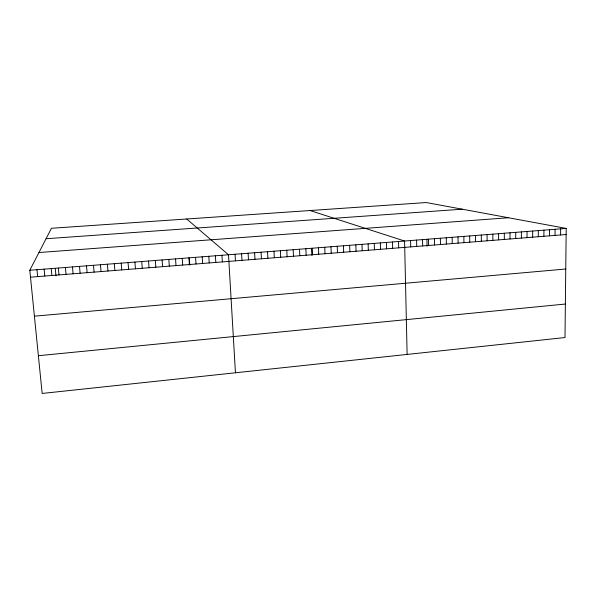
<?xml version="1.0" encoding="UTF-8"?>
<svg xmlns="http://www.w3.org/2000/svg" width="596" height="596" viewBox="0 0 596 596"><rect width="100%" height="100%" fill="white"/><g stroke="black" fill="none" stroke-linecap="round" stroke-linejoin="round"><path stroke-width="0.89" d="M515.719 238.534L515.719 232.351M521.381 238.087L521.396 231.904M527.035 237.633L527.05 231.464M532.668 237.186L532.697 231.025M538.285 236.739L538.322 230.585M543.887 236.292L543.932 230.145M549.475 235.845L549.519 229.713M555.047 235.405L555.1 229.274M560.598 234.958L560.657 228.842M566.2 228.41L565.001 337.545L42.16 393.449L29.8 270.264L51.457 228.275L426.282 202.551L566.2 228.41L29.8 270.264M38.375 355.708L565.366 304.035M34.412 316.178L565.753 269.012M30.493 277.185L566.133 234.519M38.949 252.533L508.522 217.749M46.056 238.735L462.243 209.196M310.054 210.53L404.587 241.022L407.12 354.426M186.704 218.993L228.499 254.76L235.45 372.783M36.974 269.705L37.652 276.611M44.119 269.146L44.789 276.045M51.241 268.587L51.904 275.479M58.341 268.036L58.989 274.912M55.294 268.654L55.979 275.881M65.418 267.485L66.059 274.346M72.474 266.933L73.099 273.788M79.499 266.39L80.117 273.229M86.509 265.838L87.113 272.67M100.448 264.751L101.037 271.56M93.49 265.295L94.086 272.119M107.392 264.207L107.965 271.009M114.305 263.67L114.864 270.465M121.197 263.134L121.748 269.913M128.066 262.598L128.609 269.37M134.919 262.061L135.448 268.826M148.546 260.996L149.052 267.738M141.744 261.532L142.258 268.282M155.325 260.467L155.824 267.202M162.09 259.945L162.574 266.658M168.824 259.416L169.301 266.129M175.544 258.895L176.006 265.592M189.327 258.18L189.796 265.198M188.91 257.852L189.357 264.527M182.234 258.373L182.696 265.056M195.562 257.33L196.002 263.998M202.193 256.816L202.618 263.469M208.801 256.295L209.218 262.948M215.387 255.781L215.797 262.426M221.958 255.274L222.353 261.897M235.062 254.246L235.442 260.862M241.596 253.74L241.969 260.34M248.115 253.233L248.48 259.819M261.093 252.22L261.435 258.791M254.611 252.719L254.969 259.305M267.544 251.713L267.88 258.277M273.981 251.214L274.309 257.763M280.396 250.707L280.716 257.256M293.165 249.717L293.463 256.235M286.795 250.208L287.101 256.742M299.527 249.217L299.81 255.729M305.86 248.726L306.135 255.23M312.177 248.234L312.446 254.723M311.634 248.629L311.924 255.453M324.745 247.251L324.999 253.725M318.473 247.742L318.733 254.224M331.004 246.759L331.242 253.225M337.239 246.275L337.47 252.734M349.651 245.306L349.874 251.743M343.452 245.79L343.683 252.235M355.834 244.822L356.043 251.251M361.995 244.345L362.189 250.76M374.258 243.384L374.437 249.791M368.134 243.868L368.328 250.275M380.36 242.915L380.531 249.299M386.446 242.438L386.61 248.815M398.553 241.492L398.702 247.854M392.511 241.961L392.667 248.338M410.592 240.553L410.726 246.9M422.557 239.622L422.676 245.947M416.589 240.084L416.708 246.424M428.517 239.152L428.621 245.47M426.945 239.622L427.056 246.26M434.454 238.691L434.551 245.001M446.27 237.767L446.359 244.062M440.37 238.229L440.466 244.531M452.155 237.312L452.237 243.593M458.019 236.85L458.093 243.123M469.7 235.941L469.752 242.2M463.867 236.396L463.934 242.661M475.511 235.487L475.563 241.73M487.088 234.586L487.118 240.814M481.307 235.033L481.352 241.276M492.847 234.131L492.87 240.352M498.591 233.684L498.606 239.897M510.027 232.79L510.027 238.989M504.32 233.237L504.328 239.443"/></g></svg>
